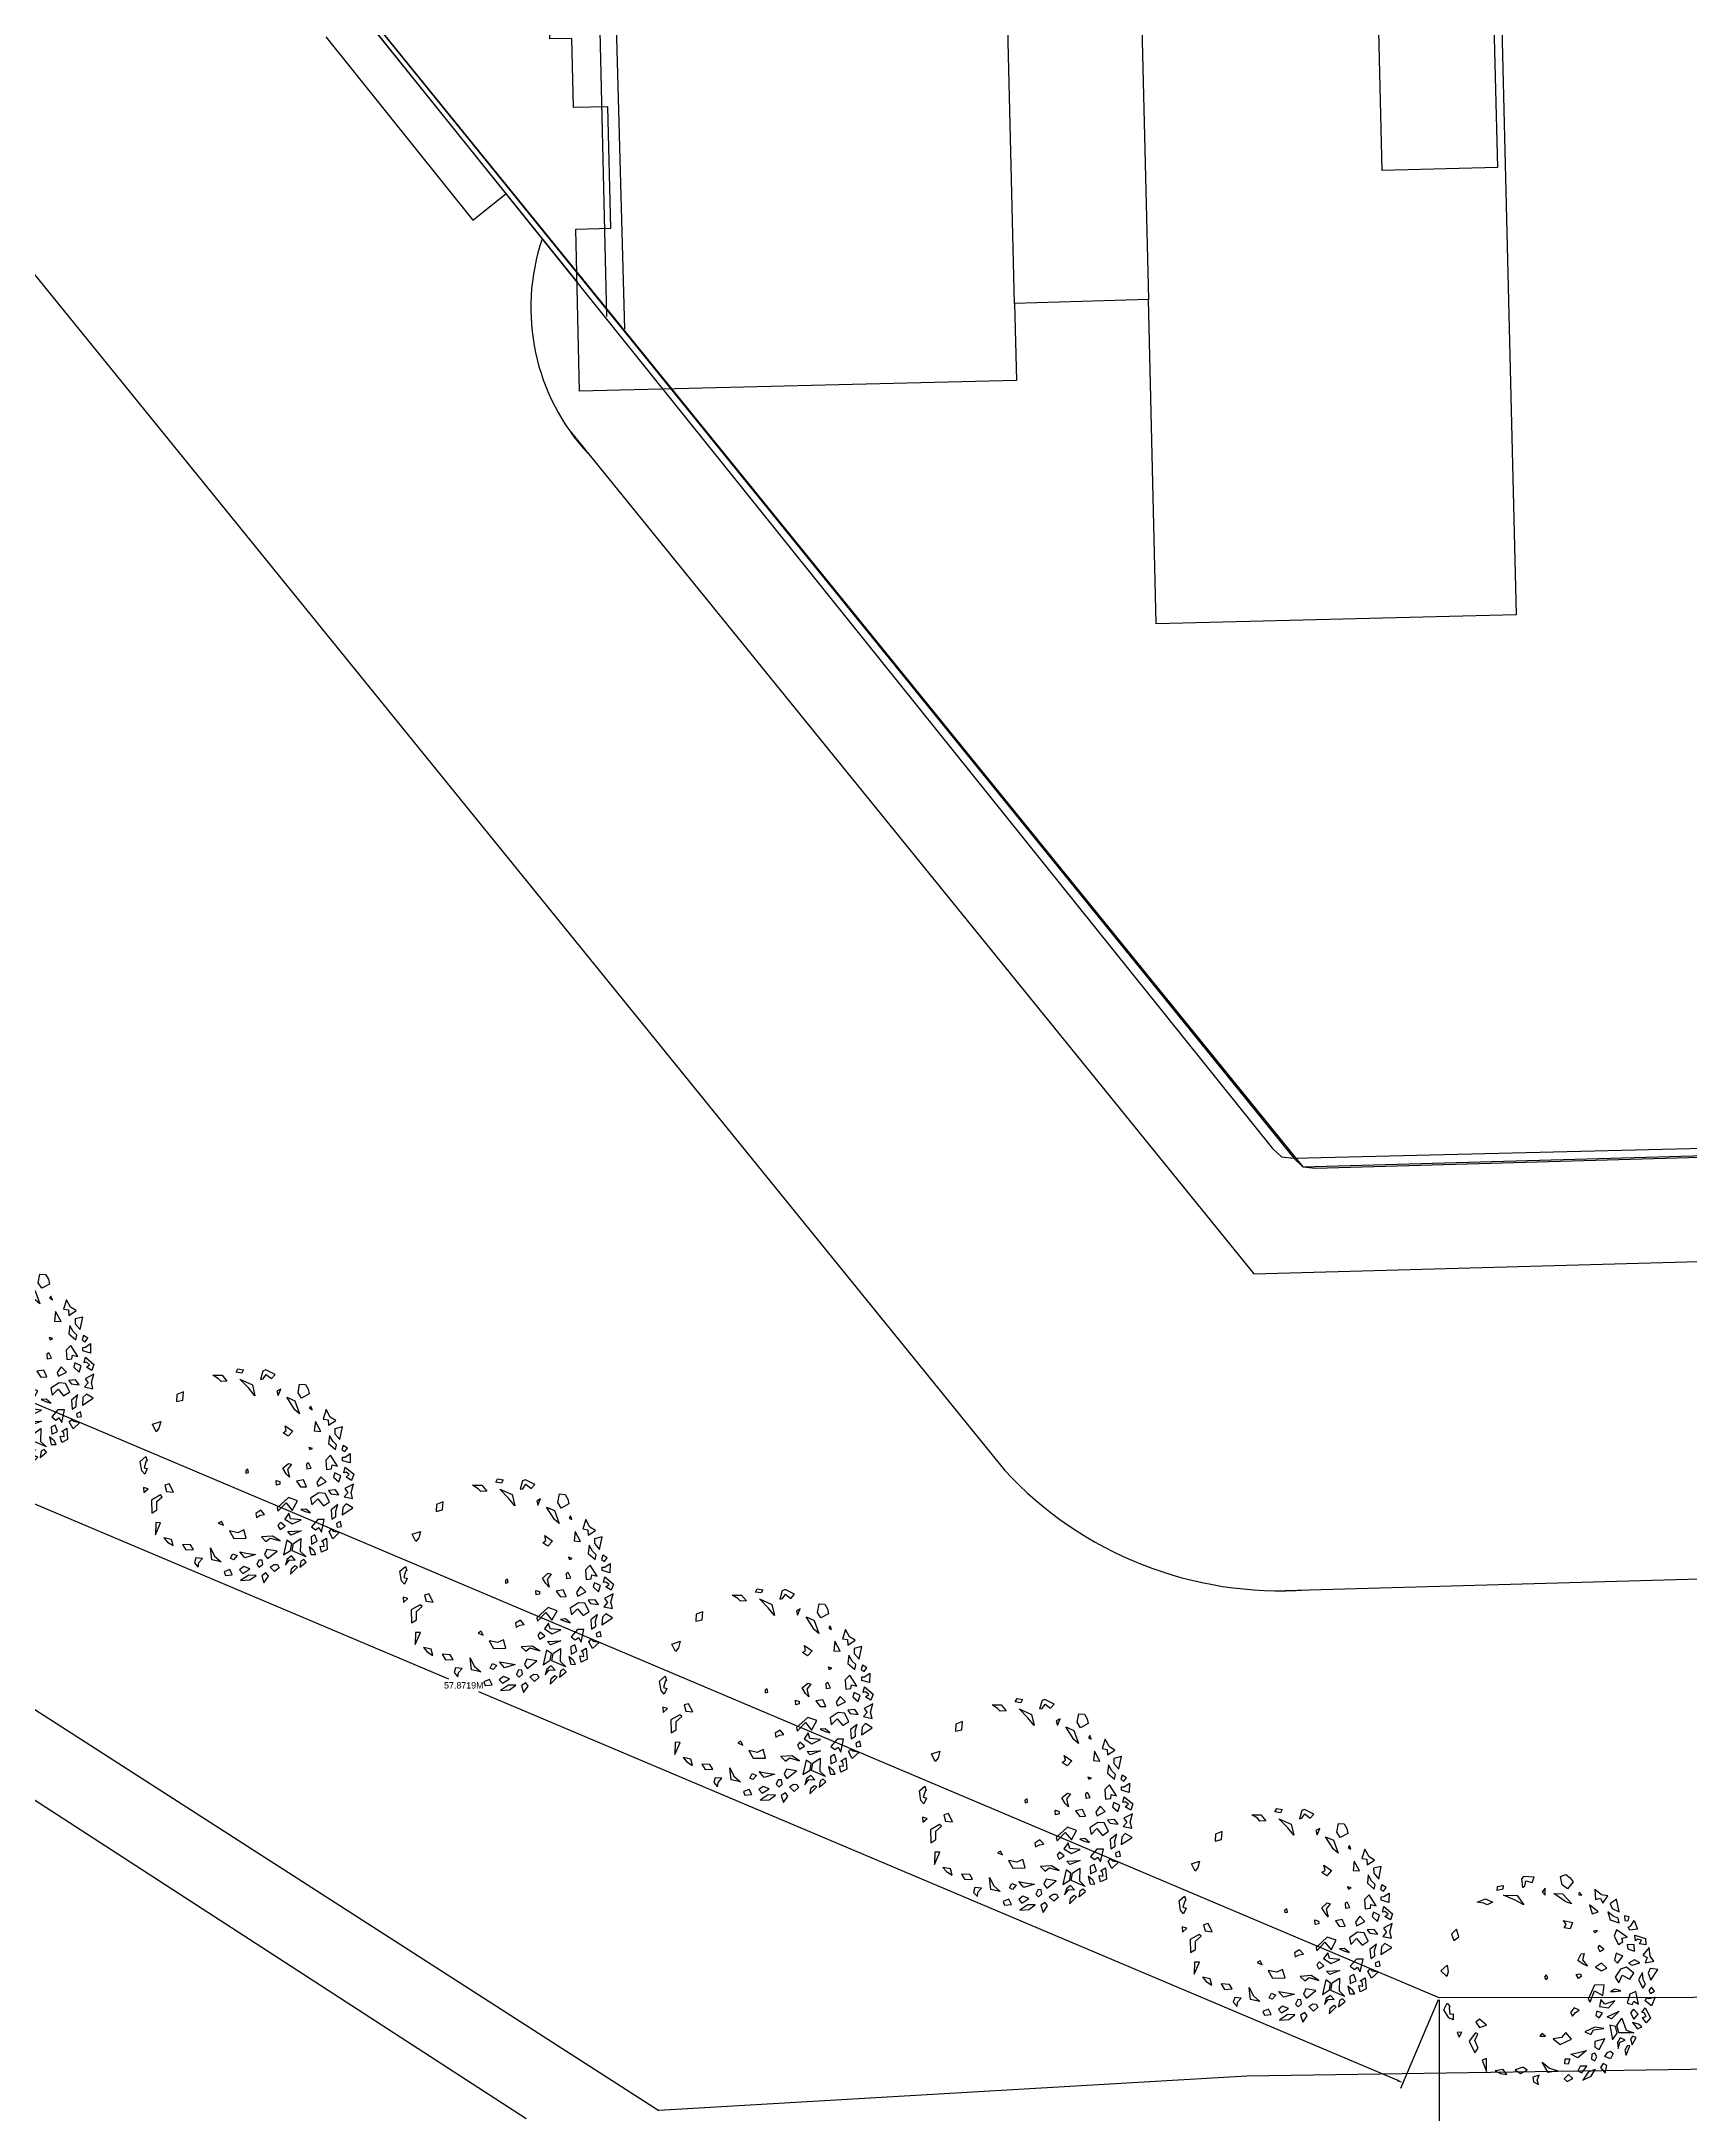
# Model space of a CAD drawing. Header units: inches. Extents: x 625 to 2719, y 1 to 1360.
# Drawn here: x 1364.7 to 1411.5, y 180.4 to 239.2 of the extents above; entities that cross this region are included whole.
import ezdxf

# ---------------------------------------------------------------- set-up
doc = ezdxf.new("R2010")
doc.units = ezdxf.units.IN
doc.header["$MEASUREMENT"] = 0
doc.layers.add('A-WALL', color=113, linetype='Continuous', lineweight=9)
doc.layers.add('CAY', color=94, linetype='Continuous')
doc.layers.add('DIENHOA', color=3, linetype='Continuous')
doc.styles.get("Standard").update_dxf_attribs({"font": 'arial.ttf'})
doc.dimstyles.get("Standard").update_dxf_attribs({"dimtxt": 0.18, "dimasz": 0.18, "dimexe": 0.18, "dimexo": 0.0625, "dimgap": 0.09, "dimtad": 0, "dimtih": 1, "dimtoh": 1, "dimdec": 4, "dimzin": 0, "dimdsep": 46, "dimtxsty": 'Standard', "dimcen": 0.09, "dimadec": 0, "dimazin": 0, "dimtfac": 1, "dimtdec": 4, "dimtofl": 0, "dimtmove": 0, "dimatfit": 3, "dimfxl": 1, "dimtolj": 1, "dimtzin": 0, "dimarcsym": 0})

# ---------------------------------------------------------------- blocks, each defined once
blk = doc.blocks.new('*D56')
at = {"color": 0, "lineweight": -2, "transparency": 16777216}
for start, end in [(107.54124, 177.71929), (28.46085, 98.71809)]:
    blk.add_arc((1476.539, 183.786), 4.379, start, end, dxfattribs=at)
at = {"color": 0, "transparency": 16777216}
for points in [[(1480.415, 185.886), (1480.362, 185.859), (1480.471, 185.712)], [(1472.194, 183.959), (1472.134, 183.96), (1472.16, 183.78)]]:
    blk.add_solid(points, dxfattribs=at)
at = {"layer": 'Defpoints', "color": 0, "transparency": 16777216}
for p in [(1543.224, 216.462), (1477.492, 188.059), (1404.317, 183.691), (1476.539, 183.786), (1476.539, 183.786)]:
    blk.add_point(p, dxfattribs=at)
at = {"color": 0, "transparency": 16777216, "insert": (1475.547, 188.051), "char_height": 0.18, "attachment_point": 5}
blk.add_mtext('\\A1;154°', dxfattribs=at)
blk = doc.blocks.new('*D57')
at = {"color": 0, "lineweight": -2, "transparency": 16777216}
for p, q in [((1364.599, 320.584), (1355.961, 263.971)), ((1368.343, 320.195), (1364.448, 320.789)), ((1347.268, 206.995), (1355.906, 263.607)), ((1350.957, 206.25), (1347.063, 206.844))]:
    blk.add_line(p, q, dxfattribs=at)
at = {"color": 0, "transparency": 16777216}
for points in [[(1364.569, 320.588), (1364.629, 320.579), (1364.626, 320.762)], [(1347.238, 206.999), (1347.298, 206.99), (1347.241, 206.817)]]:
    blk.add_solid(points, dxfattribs=at)
at = {"layer": 'Defpoints', "color": 0, "transparency": 16777216}
for p in [(1368.404, 320.185), (1347.241, 206.817), (1351.019, 206.24)]:
    blk.add_point(p, dxfattribs=at)
at = {"color": 0, "transparency": 16777216, "insert": (1355.934, 263.789), "char_height": 0.18, "attachment_point": 5}
blk.add_mtext('\\A1;115.2638M', dxfattribs=at)
blk = doc.blocks.new('*D58')
at = {"color": 0, "lineweight": -2, "transparency": 16777216}
for p, q in [((1350.995, 206.183), (1349.928, 203.661)), ((1350.164, 203.756), (1376.217, 192.734)), ((1403.13, 181.348), (1377.077, 192.37)), ((1404.293, 183.634), (1403.226, 181.112))]:
    blk.add_line(p, q, dxfattribs=at)
at = {"color": 0, "transparency": 16777216}
for points in [[(1350.175, 203.784), (1350.152, 203.729), (1349.998, 203.826)], [(1403.142, 181.375), (1403.119, 181.32), (1403.296, 181.278)]]:
    blk.add_solid(points, dxfattribs=at)
at = {"layer": 'Defpoints', "color": 0, "transparency": 16777216}
for p in [(1351.019, 206.24), (1404.317, 183.691), (1403.296, 181.278)]:
    blk.add_point(p, dxfattribs=at)
at = {"color": 0, "transparency": 16777216, "insert": (1376.647, 192.552), "char_height": 0.18, "attachment_point": 5}
blk.add_mtext('\\A1;57.8719M', dxfattribs=at)
blk = doc.blocks.new('*D59')
at = {"color": 0, "lineweight": -2, "transparency": 16777216}
for p, q in [((1404.317, 183.629), (1404.325, 178.116)), ((1476.539, 183.723), (1476.546, 178.21)), ((1404.504, 178.296), (1439.801, 178.343)), ((1476.366, 178.39), (1441.069, 178.344))]:
    blk.add_line(p, q, dxfattribs=at)
at = {"color": 0, "transparency": 16777216}
for points in [[(1404.504, 178.326), (1404.504, 178.266), (1404.324, 178.296)], [(1476.366, 178.42), (1476.366, 178.36), (1476.546, 178.39)]]:
    blk.add_solid(points, dxfattribs=at)
at = {"layer": 'Defpoints', "color": 0, "transparency": 16777216}
for p in [(1404.317, 183.691), (1476.539, 183.786), (1476.546, 178.39)]:
    blk.add_point(p, dxfattribs=at)
at = {"color": 0, "transparency": 16777216, "insert": (1440.435, 178.343), "char_height": 0.18, "attachment_point": 5}
blk.add_mtext('\\A1;72.2219M', dxfattribs=at)
blk = doc.blocks.new('*D62')
at = {"color": 0, "lineweight": -2, "transparency": 16777216}
for start, end in [(183.67762, 223.75571), (229.9138, 269.81566)]:
    blk.add_arc((1539.627, 324.951), 4.95, start, end, dxfattribs=at)
at = {"color": 0, "transparency": 16777216}
for points in [[(1534.657, 324.632), (1534.717, 324.634), (1534.678, 324.813)], [(1539.61, 320.03), (1539.611, 319.97), (1539.791, 320.003)]]:
    blk.add_solid(points, dxfattribs=at)
at = {"layer": 'Defpoints', "color": 0, "transparency": 16777216}
for p in [(1539.627, 324.951), (1539.627, 324.951), (1535.415, 322.35), (1368.404, 320.185), (1543.224, 216.462)]:
    blk.add_point(p, dxfattribs=at)
at = {"color": 0, "transparency": 16777216, "insert": (1536.235, 321.345), "char_height": 0.18, "attachment_point": 5}
blk.add_mtext('\\A1;90°', dxfattribs=at)
blk = doc.blocks.new('SD CD')
for points in [[(1969.141, 597.485), (1997.454, 560.461), (1997.704, 560.216), (1998.054, 560.166), (2068.604, 560.216)], [(1979.136, 584.497), (1979.136, 600.707), (1969.236, 600.707)]]:
    blk.add_lwpolyline(points)
blk = doc.blocks.new('Cay01-mb')
at = {"layer": 'DIENHOA'}
for p, q in [((-449, 1284), (-386, 1423)), ((-386, 1423), (-298, 1419)), ((-298, 1419), (-322, 1335)), ((-140, 1458), (-258, 1458)), ((-258, 1458), (-165, 1361)), ((-165, 1361), (-123, 1415)), ((-64, 1501), (-140, 1458)), ((-123, 1415), (-55, 1382)), ((-55, 1382), (-64, 1501)), ((57, 1540), (29, 1436)), ((29, 1436), (88, 1404)), ((189, 1426), (57, 1540)), ((88, 1404), (189, 1426)), ((341, 1458), (282, 1426)), ((282, 1426), (324, 1382)), ((366, 1404), (341, 1458)), ((425, 1458), (535, 1393)), ((434, 1371), (425, 1458)), ((-705, 1242), (-724, 1177)), ((-724, 1177), (-663, 1176)), ((-649, 1221), (-705, 1242)), ((-663, 1176), (-649, 1221)), ((-645, 1301), (-522, 1333)), ((-578, 1246), (-645, 1301)), ((-567, 1211), (-578, 1246)), ((-522, 1226), (-567, 1211)), ((-430, 1181), (-547, 1048)), ((-522, 1333), (-522, 1226)), ((-369, 1287), (-449, 1284)), ((-427, 1107), (-430, 1181)), ((-366, 1367), (-386, 1316)), ((-386, 1316), (-369, 1287)), ((-322, 1335), (-366, 1367)), ((-319, 1261), (-334, 1169)), ((-334, 1169), (-274, 1168)), ((-231, 1257), (-319, 1261)), ((-274, 1168), (-231, 1257)), ((-64, 1307), (-114, 1242)), ((-114, 1242), (-81, 1155)), ((-81, 1155), (-47, 1199)), ((-47, 1199), (-64, 1307)), ((63, 1209), (-30, 1123)), ((139, 1145), (63, 1209)), ((164, 1328), (71, 1328)), ((71, 1328), (164, 1263)), ((71, 1047), (139, 1145)), ((231, 1350), (164, 1328)), ((164, 1263), (282, 1307)), ((282, 1307), (231, 1350)), ((493, 1220), (316, 1209)), ((316, 1209), (341, 1123)), ((324, 1382), (366, 1404)), ((417, 1339), (434, 1371)), ((459, 1317), (417, 1339)), ((442, 1166), (493, 1220)), ((484, 1134), (442, 1166)), ((535, 1393), (459, 1317)), ((459, 1069), (484, 1134)), ((552, 1307), (695, 1361)), ((611, 1253), (552, 1307)), ((627, 1199), (552, 1145)), ((552, 1145), (594, 1101)), ((594, 1101), (686, 1134)), ((619, 1285), (611, 1253)), ((670, 1307), (619, 1285)), ((686, 1134), (627, 1199)), ((678, 1253), (670, 1307)), ((754, 1296), (678, 1253)), ((695, 1361), (754, 1296)), ((762, 1188), (728, 1112)), ((728, 1112), (821, 1166)), ((804, 1231), (762, 1188)), ((821, 1166), (804, 1231)), ((939, 1134), (914, 1091)), ((1032, 1069), (939, 1134)), ((-1045, 902), (-1128, 819)), ((-1022, 986), (-1045, 902)), ((-932, 908), (-1022, 986)), ((-1002, 883), (-932, 908)), ((-994, 815), (-1002, 883)), ((-789, 1112), (-964, 1099)), ((-964, 1099), (-910, 1006)), ((-910, 1006), (-846, 1025)), ((-846, 1025), (-789, 1112)), ((-739, 1025), (-804, 959)), ((-804, 959), (-693, 979)), ((-706, 1088), (-739, 1025)), ((-640, 1093), (-706, 1088)), ((-693, 979), (-640, 1093)), ((-547, 1048), (-468, 1005)), ((-468, 1005), (-347, 1050)), ((-375, 1114), (-427, 1107)), ((-347, 1050), (-375, 1114)), ((-182, 1091), (-232, 1004)), ((-232, 1004), (-140, 972)), ((-97, 1004), (-182, 1091)), ((-140, 972), (-97, 1004)), ((-47, 853), (-123, 788)), ((-22, 777), (-47, 853)), ((-30, 1123), (-13, 1037)), ((-13, 1037), (88, 950)), ((172, 993), (71, 1047)), ((88, 950), (172, 993)), ((282, 1004), (248, 928)), ((248, 928), (273, 864)), ((273, 864), (282, 928)), ((282, 928), (282, 1004)), ((341, 1123), (459, 1069)), ((493, 810), (408, 907)), ((408, 907), (434, 766)), ((552, 950), (644, 831)), ((611, 777), (552, 950)), ((653, 972), (821, 1015)), ((745, 896), (653, 972)), ((754, 874), (728, 799)), ((846, 907), (745, 896)), ((846, 885), (754, 874)), ((821, 1015), (872, 1112)), ((872, 1112), (846, 907)), ((931, 810), (846, 885)), ((914, 1091), (948, 1058)), ((956, 983), (914, 918)), ((914, 918), (973, 874)), ((948, 1058), (1032, 1069)), ((973, 907), (956, 983)), ((1057, 874), (973, 907)), ((973, 874), (1057, 874)), ((1040, 1037), (1032, 1004)), ((1032, 1004), (1091, 961)), ((1158, 972), (1040, 1037)), ((1091, 961), (1158, 972)), ((-1128, 819), (-994, 815)), ((-1075, 637), (-1117, 604)), ((-1117, 604), (-1084, 594)), ((-1084, 594), (-1075, 637)), ((-822, 831), (-932, 723)), ((-932, 723), (-805, 745)), ((-805, 745), (-822, 831)), ((-544, 756), (-569, 788)), ((-569, 788), (-569, 734)), ((-569, 734), (-544, 756)), ((-308, 842), (-367, 788)), ((-367, 788), (-342, 766)), ((-342, 766), (-283, 788)), ((-283, 788), (-308, 842)), ((-283, 572), (-199, 539)), ((-283, 529), (-283, 572)), ((-199, 539), (-106, 594)), ((-106, 594), (-140, 539)), ((-123, 788), (-81, 702)), ((-81, 702), (-22, 777)), ((172, 788), (164, 658)), ((164, 658), (341, 550)), ((316, 756), (172, 788)), ((240, 648), (316, 756)), ((383, 572), (240, 648)), ((341, 550), (383, 572)), ((434, 766), (366, 723)), ((366, 723), (459, 691)), ((459, 691), (493, 810)), ((552, 723), (518, 648)), ((518, 648), (568, 626)), ((611, 669), (552, 723)), ((568, 626), (611, 669)), ((644, 831), (611, 777)), ((728, 799), (931, 810)), ((762, 712), (728, 594)), ((728, 594), (779, 453)), ((762, 572), (762, 712)), ((821, 529), (762, 572)), ((1040, 615), (905, 712)), ((905, 712), (922, 572)), ((922, 572), (998, 561)), ((998, 561), (1040, 615)), ((1082, 766), (1116, 799)), ((1091, 723), (1082, 766)), ((1133, 572), (1082, 550)), ((1141, 680), (1091, 723)), ((1116, 799), (1184, 756)), ((1184, 539), (1133, 572)), ((1184, 756), (1141, 680)), ((1268, 691), (1234, 648)), ((1234, 648), (1285, 604)), ((1369, 658), (1268, 691)), ((1285, 604), (1369, 658)), ((-1379, 453), (-1328, 507)), ((-1362, 377), (-1379, 453)), ((-1244, 388), (-1362, 377)), ((-1328, 507), (-1269, 539)), ((-1269, 539), (-1185, 453)), ((-1185, 453), (-1244, 388)), ((-1008, 410), (-1143, 259)), ((-1143, 259), (-1126, 377)), ((-1126, 377), (-974, 485)), ((-974, 485), (-1008, 410)), ((-763, 345), (-721, 464)), ((-704, 377), (-763, 345)), ((-721, 464), (-637, 421)), ((-662, 345), (-704, 377)), ((-637, 421), (-662, 345)), ((-199, 475), (-283, 529)), ((-140, 539), (-199, 475)), ((-13, 485), (21, 496)), ((-13, 431), (-13, 485)), ((46, 453), (-13, 431)), ((21, 496), (46, 453)), ((476, 410), (434, 345)), ((434, 345), (493, 291)), ((501, 356), (476, 410)), ((493, 291), (543, 313)), ((543, 313), (501, 356)), ((779, 453), (821, 529)), ((1049, 313), (1032, 442)), ((1032, 442), (1116, 313)), ((1057, 226), (1049, 313)), ((1116, 313), (1057, 226)), ((1082, 550), (1091, 507)), ((1091, 507), (1158, 496)), ((1158, 496), (1184, 539)), ((1243, 421), (1234, 334)), ((1234, 334), (1293, 291)), ((1327, 345), (1243, 421)), ((1293, 291), (1327, 345)), ((1386, 464), (1302, 529)), ((1302, 529), (1327, 431)), ((1327, 431), (1428, 345)), ((1428, 345), (1386, 464)), ((-1395, 21), (-1421, -120)), ((-1328, -12), (-1395, 21)), ((-1134, 140), (-1227, 151)), ((-1227, 151), (-1185, 107)), ((-1185, 107), (-1134, 140)), ((-13, 42), (-55, 21)), ((-55, 21), (-30, -1)), ((-30, -1), (4, 10)), ((4, 10), (-13, 42)), ((855, 259), (754, 194)), ((754, 194), (813, 129)), ((813, 129), (821, 10)), ((821, 10), (905, 96)), ((905, 96), (855, 259)), ((1108, 140), (1116, 205)), ((1175, 129), (1108, 140)), ((1116, 205), (1184, 172)), ((1184, 172), (1175, 129)), ((1209, -87), (1259, 21)), ((1259, 21), (1268, -109)), ((1386, 215), (1327, 161)), ((1327, 161), (1377, 96)), ((1377, 96), (1420, 129)), ((1420, 129), (1386, 215)), ((-1421, -120), (-1395, -152)), ((-1395, -152), (-1277, -152)), ((-1362, -98), (-1328, -12)), ((-1294, -120), (-1362, -98)), ((-1277, -152), (-1294, -120)), ((-1202, -422), (-1176, -238)), ((-1117, -271), (-1202, -422)), ((-1176, -238), (-1041, -163)), ((-1041, -163), (-1117, -271)), ((771, -87), (728, -130)), ((728, -130), (762, -163)), ((762, -163), (771, -87)), ((1116, -174), (1209, -87)), ((1268, -109), (1116, -174)), ((1352, -271), (1285, -238)), ((1285, -238), (1302, -325)), ((1411, -260), (1352, -271)), ((1369, -325), (1411, -260)), ((-1328, -487), (-1336, -411)), ((-1336, -411), (-1286, -422)), ((-1277, -498), (-1328, -487)), ((-1286, -422), (-1277, -498)), ((1200, -390), (1150, -444)), ((1150, -444), (1175, -552)), ((1175, -552), (1234, -487)), ((1234, -487), (1200, -390)), ((1302, -325), (1369, -325)), ((-1185, -671), (-1126, -584)), ((-1151, -790), (-1185, -671)), ((-1126, -703), (-1151, -790)), ((-1126, -584), (-1100, -660)), ((-1100, -660), (-1126, -703)), ((1226, -671), (1150, -714)), ((1150, -714), (1158, -822)), ((1158, -822), (1200, -757)), ((1200, -757), (1226, -671)), ((-713, -1092), (-822, -1114)), ((-822, -1114), (-763, -1189)), ((-671, -1168), (-713, -1092)), ((526, -865), (434, -952)), ((434, -952), (467, -1006)), ((467, -1006), (543, -962)), ((543, -962), (526, -865)), ((627, -995), (611, -1027)), ((611, -1027), (712, -1124)), ((712, -1049), (627, -995)), ((821, -1016), (712, -1049)), ((712, -1124), (880, -1070)), ((880, -1070), (821, -1016)), ((1150, -941), (973, -919)), ((973, -919), (990, -984)), ((990, -984), (1150, -941)), ((-763, -1189), (-671, -1168)), ((-283, -1395), (-350, -1297)), ((-350, -1297), (-258, -1297)), ((-199, -1319), (-283, -1395)), ((-258, -1297), (-199, -1319)), ((164, -1362), (214, -1330)), ((248, -1416), (164, -1362)), ((214, -1330), (231, -1341)), ((231, -1341), (316, -1341)), ((366, -1362), (248, -1416)), ((316, -1341), (316, -1297)), ((316, -1297), (400, -1308)), ((400, -1308), (366, -1362)), ((577, -1211), (577, -1276)), ((644, -1254), (577, -1211)), ((577, -1276), (644, -1254))]:
    blk.add_line(p, q, dxfattribs=at)
blk = doc.blocks.new('*U52')
at = {"layer": 'CAY', "xscale": 0.002084981519787696, "yscale": 0.002084981519787696, "zscale": 0.002084981519787696, "rotation": 96.87081809603623}
blk.add_blockref('Cay01-mb', (4.361, -0.522), dxfattribs=at)
blk = doc.blocks.new('*U53')
at = {"color": 0, "linetype": 'ByBlock', "lineweight": -2, "transparency": 16777216}
for p, rotation in [((1366.894, 199.524), 157.06830135744), ((1374.262, 196.407), 157.06830135744), ((1381.63, 193.29), 157.06830135744), ((1388.997, 190.173), 157.06830135744), ((1396.365, 187.056), 157.06830135744), ((1403.733, 183.939), 157.06830135744), ((1411.683, 183.701), 180.0747238234057)]:
    blk.add_blockref('*U52', p, dxfattribs=dict(at, rotation=rotation))
blk = doc.blocks.new('DDF DF')
for points in [[(444452, 78034), (454737, 78034), (454737, 52841), (444623, 52834), (444623, 48114), (454660, 48114), (454660, 22921), (444452, 22921), (444452, 32124), (440652, 32099), (440652, 29914), (428257, 29914), (428257, 34514), (429252, 34514), (429252, 37964), (428282, 37964), (428282, 39924), (427652, 39924), (427652, 44414), (427652, 44614), (435302, 44614), (435302, 46114), (435302, 46410), (435352, 48774), (429052, 48774), (429052, 52174), (435252, 52174), (435302, 56334), (427797, 56334), (427797, 61113), (428332, 61134), (428332, 62984), (429252, 62984), (429252, 66437), (428257, 66437), (428257, 71034), (440702, 71034)], [(440702, 71034), (440652, 68809), (444452, 68809), (444452, 78034)], [(440652, 32099), (440652, 44614), (435302, 44614), (435302, 56334), (440677, 56334), (440677, 68809)], [(444452, 68809), (444452, 32124)]]:
    blk.add_lwpolyline(points)
for points in [[(451172, 60174), (454552, 60174), (454552, 65314), (451172, 65314)], [(427912, 56534), (431202, 56534), (431202, 60734), (427912, 60734)], [(435302, 56334), (444452, 56334), (444452, 44596), (435302, 44596)], [(427813, 40223), (431252, 40223), (431252, 44382), (427813, 44382)], [(451172, 40774), (454441, 40774), (454441, 35619), (451172, 35619)]]:
    blk.add_lwpolyline(points, close=True)
for centre, radius in [((431773, 60167), 172), ((432533, 60197), 172), ((433418, 60136), 402), ((434286, 60227), 172), ((435280, 60280), 172), ((436356, 60220), 172), ((432175, 59621), 191), ((434226, 59611), 172), ((435001, 59446), 172), ((436017, 59611), 172), ((432328, 58990), 306), ((433475, 59201), 191), ((434469, 58666), 535), ((435550, 58852), 172), ((432251, 57673), 803), ((433169, 58589), 172), ((436310, 58326), 172), ((433838, 57883), 229), ((434852, 57444), 268), ((435935, 57419), 535), ((433250, 56921), 172), ((433953, 57100), 268), ((433250, 44026), 172), ((433953, 43847), 268), ((432251, 43275), 803), ((434852, 43504), 268), ((435935, 43528), 535), ((433838, 43064), 229), ((433169, 42358), 172), ((434469, 42281), 535), ((436310, 42622), 172), ((432328, 41957), 306), ((433475, 41747), 191), ((435550, 42095), 172), ((432175, 41326), 191), ((433418, 40811), 402), ((434226, 41336), 172), ((435001, 41502), 172), ((436017, 41336), 172), ((431773, 40780), 172), ((432533, 40750), 172), ((434286, 40720), 172), ((435280, 40667), 172), ((436356, 40727), 172)]:
    blk.add_circle(centre, radius)
at = {"layer": 'A-WALL'}
blk.add_line((444452, 78034), (447172, 78034), dxfattribs=at)
blk = doc.blocks.new('SDDCS')
for p, q in [((1785.519, 157.433), (1794.675, 145.434)), ((1787.725, 152.564), (1791.768, 147.265)), ((1791.768, 147.265), (1792.722, 147.993))]:
    blk.add_line(p, q)
at = {"rotation": 359.941431852914}
blk.add_blockref('SD CD', (-184.232, -438.039), dxfattribs=at)
at = {"xscale": 0.0009999999999999992, "yscale": 0.0009999999999999992, "zscale": 0.0009999999999999992, "rotation": 359.9820381622995}
blk.add_blockref('DDF DF', (1366.407, 112.56), dxfattribs=at)

msp = doc.modelspace()

# ---------------------------------------------------------------- linework, layer by layer
for p, q in [((1379.66119, 228.12784), (1399.05907, 204.22513)), ((1399.05907, 204.22513), (1473.50567, 206.31825)), ((1345.58682, 204.00397), (1382.18497, 180.48757)), ((1347.12268, 200.53904), (1378.42126, 180.26732)), ((1476.37568, 182.66801), (1398.86495, 181.46366)), ((1398.86495, 181.46366), (1382.18497, 180.48757))]:
    msp.add_line(p, q)
for points in [[(1368.40441, 320.18532), (1539.62685, 324.95052), (1543.22412, 216.46206), (1476.53912, 183.78559), (1404.31728, 183.6914), (1351.01902, 206.24023), (1368.68494, 322.02395), (1264.21842, 320.46031)], [(1540.41111, 301.29842), (1543.22412, 216.46206), (1476.53912, 183.78559), (1404.31728, 183.6914), (1351.01902, 206.24023), (1364.90431, 297.24544)], [(1360.67706, 237.2382), (1391.99236, 198.65044)], [(1399.63186, 195.23768), (1475.49235, 197.37055)]]:
    msp.add_lwpolyline(points)
msp.add_lwpolyline([(1370.45107, 267.30007), (1370.86645, 243.72586), (1400.45523, 207.26557), (1471.92674, 209.27504), (1492.79796, 238.63736, 0.27485412), (1494.04924, 253.95886), (1485.54924, 273.95886, -0.19249332), (1478.55112, 311.24611, -18.48603637)], format="xyb")
for centre, radius, start, end in [((1384.62777, 231.63448), 6.07975, 161.2419141, 222.8971445), ((1399.80149, 205.87432), 10.63799, 222.7705466, 274.1346676)]:
    msp.add_arc(centre, radius, start, end)

# ---------------------------------------------------------------- block references
msp.add_blockref('*U53', (0, 0))
for name, p, rotation in [('SDDCS', (-410.67263, 42.60851), 1.416382615742894), ('SD CD', (-580.89077, -408.30879), 1.594156712745853)]:
    msp.add_blockref(name, p, dxfattribs=dict(rotation=rotation))

# ---------------------------------------------------------------- dimensions: what is measured, and where the dimension line sits
for base, line1, line2, picture, middle in [((1535.41487, 322.34957), ((1539.62685, 324.95052), (1543.22412, 216.46206)), ((1368.40441, 320.18532), (1539.62685, 324.95052)), '*D62', (1536.23477, 321.34505)), ((1477.4922, 188.05942), ((1476.53912, 183.78559), (1404.31728, 183.6914)), ((1543.22412, 216.46206), (1476.53912, 183.78559)), '*D56', (1475.5474, 188.05062))]:
    dim = msp.add_angular_dim_2l(base=base, line1=line1, line2=line2, dimstyle='Standard')
    dim.commit()
    dim.dimension.update_dxf_attribs({"geometry": picture, "text_midpoint": middle})
for p1, p2, distance, picture, middle in [((1368.40441, 320.18532), (1351.01902, 206.24023), -3.82187, '*D57', (1355.93356, 263.78923)), ((1351.01902, 206.24023), (1404.31728, 183.6914), -2.62096, '*D58', (1376.64693, 192.55199)), ((1404.31728, 183.6914), (1476.53912, 183.78559), -5.39516, '*D59', (1440.43524, 178.34334))]:
    dim = msp.add_aligned_dim(p1=p1, p2=p2, distance=distance, text='<>M', dimstyle='Standard')
    dim.commit()
    dim.dimension.update_dxf_attribs({"geometry": picture, "text_midpoint": middle})

doc.saveas('drawing.dxf')
